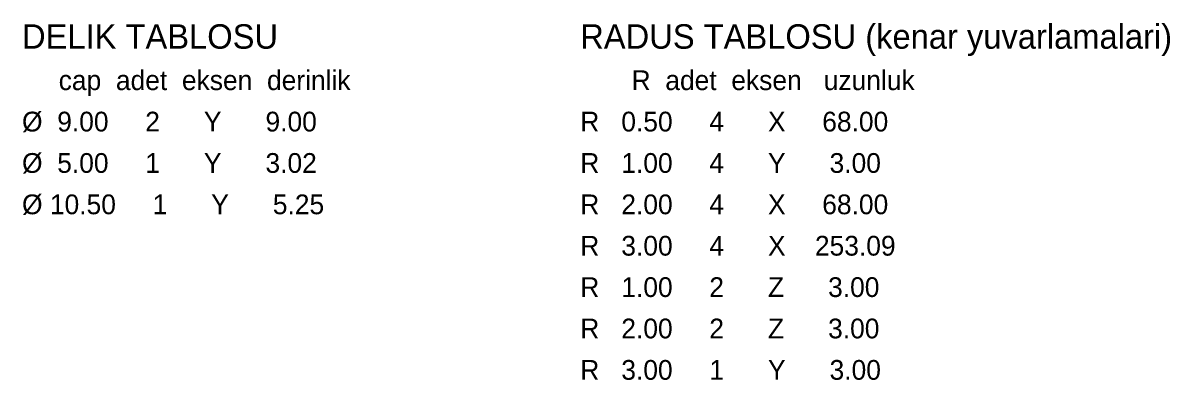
# Model space of a CAD drawing. Header units: metres. Extents: x -59 to 1546, y -324 to 342.
# Drawn here: x 890 to 1546, y 136 to 340 of the extents above; entities that cross this region are included whole.
import ezdxf

# ---------------------------------------------------------------- set-up
doc = ezdxf.new("R2010")
doc.units = ezdxf.units.M
doc.layers.add('YAZI', color=3, linetype='Continuous', lineweight=13)

msp = doc.modelspace()

# ---------------------------------------------------------------- texts
at = {"layer": 'YAZI'}
for s, height, p in [('DELIK TABLOSU', 13.9546, (889.79, 325.05)), ('RADUS TABLOSU (kenar yuvarlamalari)', 13.9546, (1208.64, 325.05)), ('     cap  adet  eksen  derinlik', 11.271, (889.79, 301.43)), ('       R  adet  eksen   uzunluk', 11.271, (1208.64, 301.43)), ('%%c  9.00     2      Y      9.00', 11.271, (889.79, 277.82)), ('R   0.50     4      X     68.00', 11.271, (1208.64, 277.82)), ('%%c  5.00     1      Y      3.02', 11.271, (889.79, 254.2)), ('R   1.00     4      Y      3.00', 11.271, (1208.64, 254.2)), ('%%c 10.50     1      Y      5.25', 11.271, (889.79, 230.58)), ('R   2.00     4      X     68.00', 11.271, (1208.64, 230.58)), ('R   3.00     4      X    253.09', 11.271, (1208.64, 206.97)), ('R   1.00     2      Z      3.00', 11.271, (1208.64, 183.35)), ('R   2.00     2      Z      3.00', 11.271, (1208.64, 159.74)), ('R   3.00     1      Y      3.00', 11.271, (1208.64, 136.12))]:
    msp.add_text(s, height=height, dxfattribs=at).set_placement(p)

doc.saveas('drawing.dxf')
